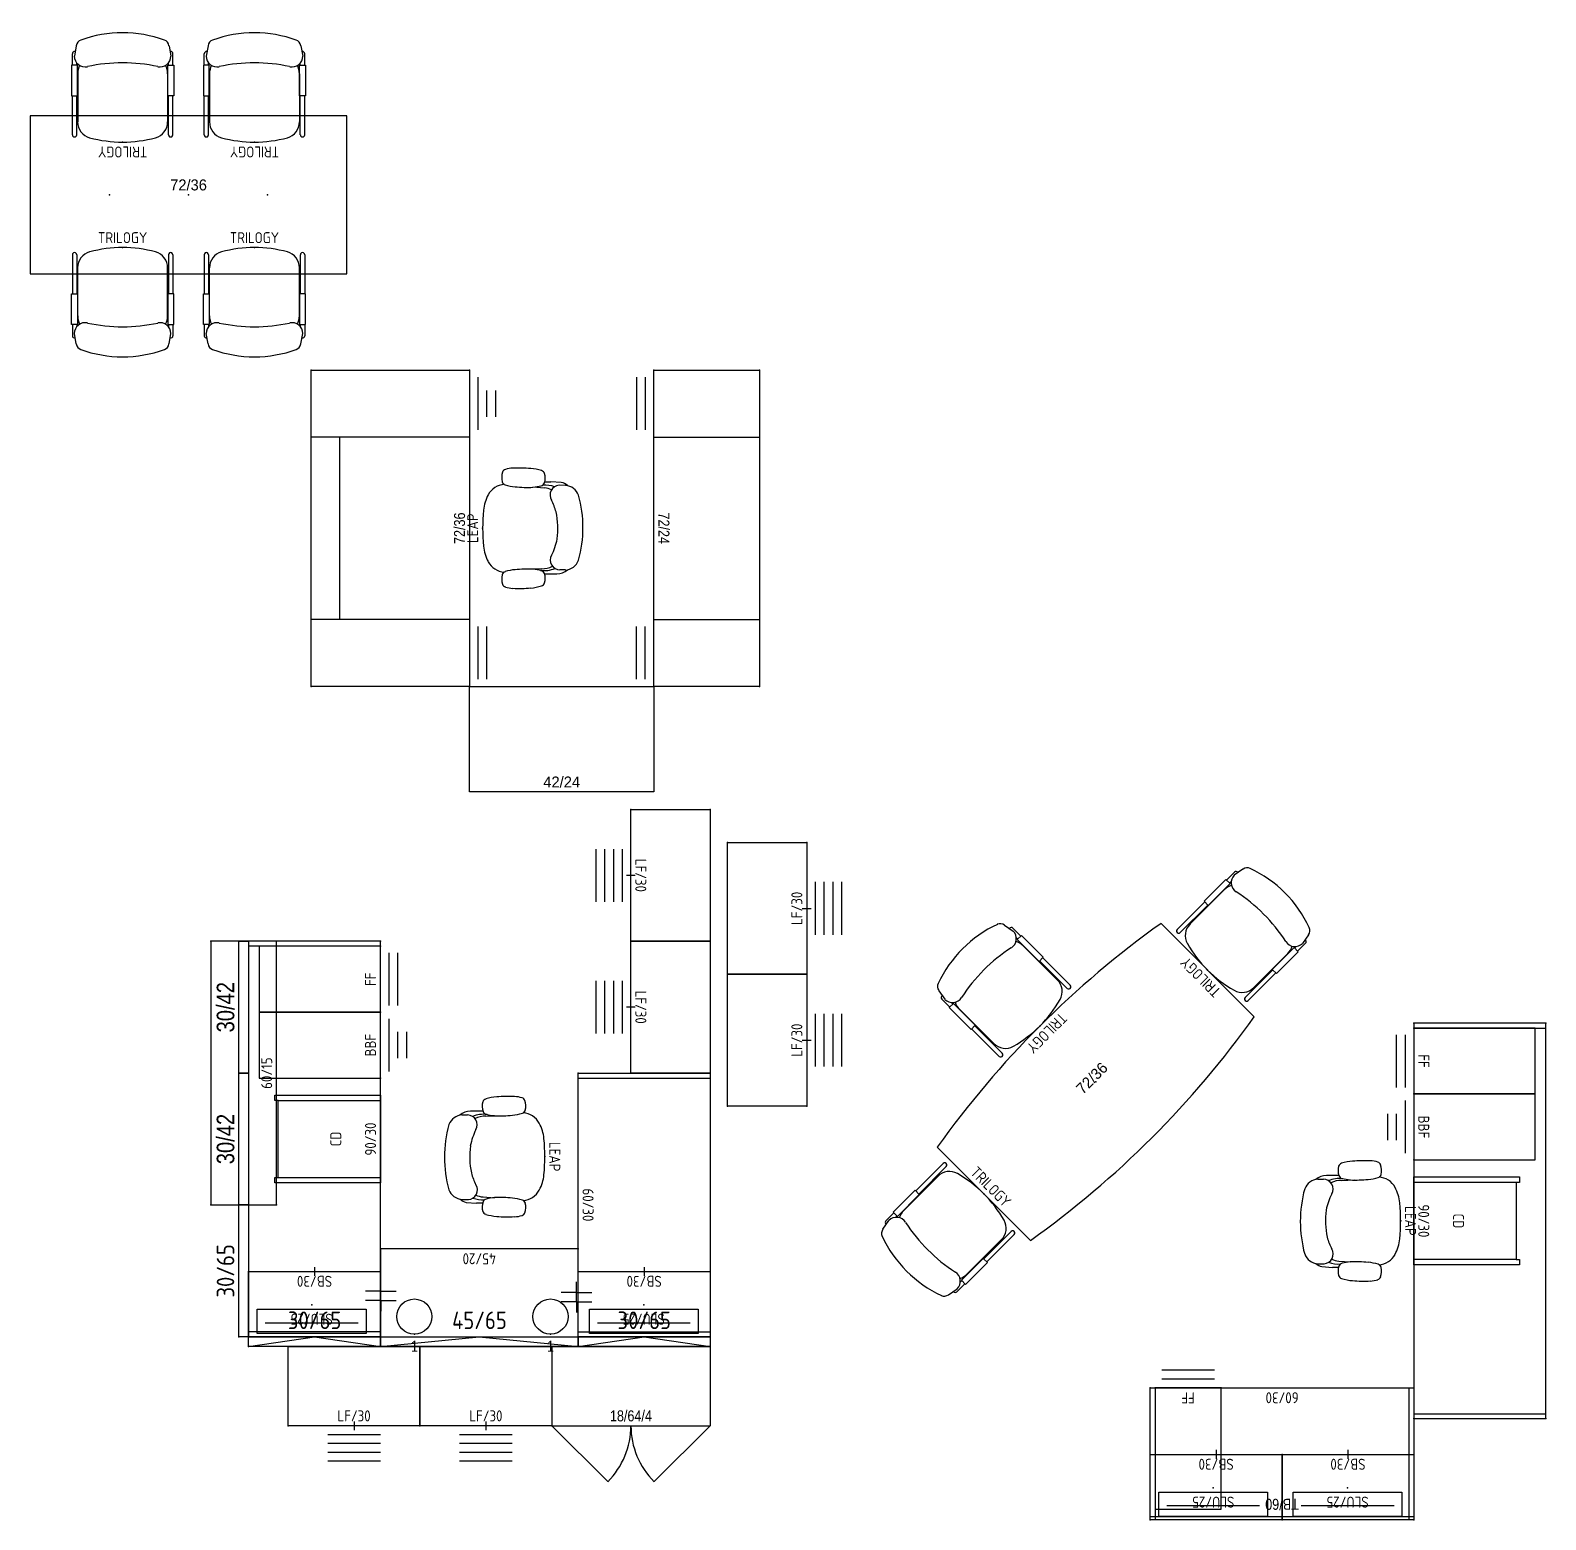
# Model space of a CAD drawing. Extents: x 13 to 2552, y -79 to 935.
# Drawn here: x 2207.3 to 2552.1, y 412.8 to 751.7 of the extents above; entities that cross this region are included whole.
import ezdxf
from ezdxf.enums import TextEntityAlignment as Align

# ---------------------------------------------------------------- set-up
doc = ezdxf.new("R2010")
doc.units = 0
doc.header["$LTSCALE"] = 0.375
doc.header["$MEASUREMENT"] = 0
doc.layers.get('0').update_dxf_attribs({"lineweight": 0})
for name, color, linetype in [('A-FURN', 1, 'Continuous'), ('A-FURN-P-COMP', 1, 'Continuous'), ('A-FURN-P-COMP-T', 7, 'Continuous'), ('A-FURN-P-ELEC', 5, 'Continuous'), ('A-FURN-P-FILE', 1, 'Continuous'), ('A-FURN-P-FILE-T', 7, 'Continuous'), ('A-FURN-P-FREE', 1, 'Continuous'), ('A-FURN-P-FREE-T', 7, 'Continuous'), ('A-FURN-P-LGHT', 1, 'Continuous'), ('A-FURN-P-LGHT-T', 7, 'Continuous'), ('A-FURN-P-PEDS', 1, 'Continuous'), ('A-FURN-P-PEDS-T', 7, 'Continuous'), ('A-FURN-P-PNLS-42', 3, 'Continuous'), ('A-FURN-P-PNLS-42-T', 3, 'Continuous'), ('A-FURN-P-PNLS-65', 3, 'Continuous'), ('A-FURN-P-PNLS-65-T', 3, 'Continuous'), ('A-FURN-P-POWR', 5, 'Continuous'), ('A-FURN-P-POWR-T', 7, 'Continuous'), ('A-FURN-P-SEAT', 1, 'Continuous'), ('A-FURN-P-SEAT-T', 7, 'Continuous'), ('A-FURN-P-STOR', 1, 'Continuous'), ('A-FURN-P-STOR-T', 7, 'Continuous'), ('A-FURN-P-WKSF', 1, 'Continuous'), ('A-FURN-P-WKSF-BRK', 1, 'Continuous'), ('A-FURN-P-WKSF-BRK-T', 7, 'Continuous'), ('A-FURN-P-WKSF-T', 7, 'Continuous')]:
    doc.layers.add(name, color=color, linetype=linetype)
doc.styles.add('HAND1', font='x-hand1f.shx', dxfattribs={"height": 4})
doc.styles.add('Notes', font='architxt.shx')
doc.styles.get("Standard").update_dxf_attribs({"font": 'ARIALN.TTF'})

# ---------------------------------------------------------------- blocks, each defined once
blk = doc.blocks.new('P_9259A')
at = {"layer": 'A-FURN-P-FREE'}
for p, q in [((0, 0), (60, 0)), ((0, -30), (0, 0)), ((1.125, -30), (1.125, 0)), ((58.875, -30), (58.875, 0)), ((60, 0), (60, -30)), ((60, -30), (0, -30))]:
    blk.add_line(p, q, dxfattribs=at)
for p in [(0, 0), (60, 0), (0, -30), (60, -30)]:
    blk.add_point(p, dxfattribs=at)
at = {"layer": 'A-FURN-P-FREE-T', "style": 'Notes', "flags": 1}
for tag in ['CAPPN', 'CAPMG', 'CAPMC', 'CAPQT', 'CAPDH', 'CAPGC']:
    blk.add_attdef(tag, (0, 0), '', height=0.001, dxfattribs=at)
at = {"layer": 'A-FURN-P-FREE-T', "style": 'Notes'}
blk.add_attdef('CAPTG', text='', height=2.5, dxfattribs=at).set_placement((30, -29), align=Align.CENTER)
blk = doc.blocks.new('P_9U948')
at = {"layer": 'A-FURN-P-PEDS'}
for p, q in [((0, 27.625), (0, 0)), ((15, 27.625), (0, 27.625)), ((15, 0), (15, 27.625)), ((0, 0), (15, 0)), ((1.5, -2), (13.5, -2)), ((4.5, -4), (10.5, -4)), ((4.5, -6), (10.5, -6))]:
    blk.add_line(p, q, dxfattribs=at)
for p in [(0, 0), (15, 0)]:
    blk.add_point(p, dxfattribs=at)
at = {"layer": 'A-FURN-P-PEDS-T', "style": 'Notes'}
blk.add_attdef('CAPTG', text='', height=2.5, dxfattribs=at).set_placement((7.5, 1), align=Align.CENTER)
at = {"layer": 'A-FURN-P-PEDS-T', "style": 'Notes', "flags": 1}
for tag in ['CAPPN', 'CAPMG', 'CAPMC', 'CAPQT', 'CAPDH', 'CAPGC']:
    blk.add_attdef(tag, (0, 0), '', height=0.001, dxfattribs=at)
blk = doc.blocks.new('P_9U947')
at = {"layer": 'A-FURN-P-PEDS'}
for p, q in [((0, 27.625), (0, 0)), ((15, 27.625), (0, 27.625)), ((15, 0), (15, 27.625)), ((0, 0), (15, 0)), ((1.5, -2), (13.5, -2)), ((1.5, -4), (13.5, -4))]:
    blk.add_line(p, q, dxfattribs=at)
for p in [(0, 0), (15, 0)]:
    blk.add_point(p, dxfattribs=at)
at = {"layer": 'A-FURN-P-PEDS-T', "style": 'Notes'}
blk.add_attdef('CAPTG', text='', height=2.5, dxfattribs=at).set_placement((7.5, 1), align=Align.CENTER)
at = {"layer": 'A-FURN-P-PEDS-T', "style": 'Notes', "flags": 1}
for tag in ['CAPPN', 'CAPMG', 'CAPMC', 'CAPQT', 'CAPDH', 'CAPGC']:
    blk.add_attdef(tag, (0, 0), '', height=0.001, dxfattribs=at)
blk = doc.blocks.new('P_99409')
at = {"layer": 'A-FURN-P-PEDS'}
for p, q in [((-10, 24), (-8.75, 24)), ((-10, 0), (-10, 24)), ((-8.75, 24), (-8.75, 23.25)), ((-8.75, 23.25), (8.75, 23.25)), ((-8.75, 23.25), (-8.75, 0)), ((8.75, 24), (10, 24)), ((8.75, 23.25), (8.75, 24)), ((8.75, 23.25), (8.75, 0)), ((10, 24), (10, 0)), ((10, 0), (-10, 0))]:
    blk.add_line(p, q, dxfattribs=at)
blk.add_point((0, 0), dxfattribs=at)
at = {"layer": 'A-FURN-P-PEDS-T', "style": 'Notes'}
blk.add_attdef('CAPTG', text='', height=2.5, dxfattribs=at).set_placement((0, 1), align=Align.CENTER)
at = {"layer": 'A-FURN-P-PEDS-T', "style": 'Notes', "flags": 1}
for tag in ['CAPPN', 'CAPMG', 'CAPMC', 'CAPQT', 'CAPDH', 'CAPGC']:
    blk.add_attdef(tag, (0, 0), '', height=0.001, dxfattribs=at)
blk = doc.blocks.new('P_9LF18305F')
at = {"layer": 'A-FURN-P-FILE'}
for p, q in [((0, -18), (0, 0)), ((0, 0), (30, 0)), ((30, 0), (30, -18)), ((15, -17), (15, -19)), ((30, -18), (0, -18)), ((9, -20), (21, -20)), ((9, -22), (21, -22)), ((9, -24), (21, -24)), ((9, -26), (21, -26))]:
    blk.add_line(p, q, dxfattribs=at)
for p in [(0, 0), (30, 0), (0, -18), (30, -18)]:
    blk.add_point(p, dxfattribs=at)
at = {"layer": 'A-FURN-P-FILE-T', "style": 'Notes', "flags": 1}
for tag in ['CAPPN', 'CAPMG', 'CAPMC', 'CAPQT', 'CAPDH', 'CAPGC']:
    blk.add_attdef(tag, (0, 0), '', height=0.001, dxfattribs=at)
at = {"layer": 'A-FURN-P-FILE-T', "style": 'Notes'}
blk.add_attdef('CAPTG', text='', height=2.5, dxfattribs=at).set_placement((15, -17), align=Align.CENTER)
blk = doc.blocks.new('P_9283A')
at = {"layer": 'A-FURN-P-FREE'}
for p, q in [((0, 0), (0, -30)), ((90, 0), (0, 0)), ((1.125, -30), (1.125, 0)), ((88.875, -30), (88.875, 0)), ((90, -30), (90, 0)), ((0, -30), (90, -30))]:
    blk.add_line(p, q, dxfattribs=at)
for p in [(0, 0), (90, 0), (0, -30), (90, -30)]:
    blk.add_point(p, dxfattribs=at)
at = {"layer": 'A-FURN-P-FREE-T', "style": 'Notes', "flags": 1}
for tag in ['CAPPN', 'CAPMG', 'CAPMC', 'CAPQT', 'CAPDH', 'CAPGC']:
    blk.add_attdef(tag, (0, 0), '', height=0.001, dxfattribs=at)
at = {"layer": 'A-FURN-P-FREE-T', "style": 'Notes'}
blk.add_attdef('CAPTG', text='', height=2.5, dxfattribs=at).set_placement((45, -29), align=Align.CENTER)
blk = doc.blocks.new('P_99004BEWP')
at = {"layer": 'A-FURN-P-WKSF'}
for p, q in [((45, 0), (0, 0)), ((0, 0), (0, -20)), ((45, -20), (45, 0)), ((0, -20), (45, -20))]:
    blk.add_line(p, q, dxfattribs=at)
for p in [(0, 0), (45, 0), (0, -20), (45, -20)]:
    blk.add_point(p, dxfattribs=at)
at = {"layer": 'A-FURN-P-WKSF-T', "style": 'Notes', "flags": 1}
for tag in ['CAPPN', 'CAPMG', 'CAPMC', 'CAPQT', 'CAPDH', 'CAPGC']:
    blk.add_attdef(tag, (0, 0), '', height=0.001, dxfattribs=at)
at = {"layer": 'A-FURN-P-WKSF-T', "style": 'Notes'}
blk.add_attdef('CAPTG', text='', height=2.5, dxfattribs=at).set_placement((22.5, -19), align=Align.CENTER)
blk = doc.blocks.new('P_99365')
at = {"layer": 'A-FURN-P-WKSF-BRK'}
for p, q in [((0, 0), (-3.5, 0)), ((0, 0), (0, 2.4375)), ((0, 0), (0, -4.5625)), ((0, 0), (3.5, 0)), ((0, -2.125), (-3.5, -2.125)), ((0, -2.125), (3.5, -2.125))]:
    blk.add_line(p, q, dxfattribs=at)
blk.add_point((0, 0), dxfattribs=at)
at = {"layer": 'A-FURN-P-WKSF-BRK-T', "style": 'Notes', "flags": 1}
for tag, p in [('CAPPN', (0, 0)), ('CAPMG', (0, 0)), ('CAPMC', (0, 0)), ('CAPQT', (0, 0)), ('CAPDH', (0, 0)), ('CAPGC', (0, 0)), ('CAPTG', (8, -1.25))]:
    blk.add_attdef(tag, p, '', height=0.001, dxfattribs=at)
blk = doc.blocks.new('P_9BBL3015')
at = {"layer": 'A-FURN-P-STOR'}
for p, q in [((0, 0), (30, 0)), ((0, -14.875), (0, 0)), ((30, 0), (30, -14.875)), ((30, -14.875), (0, -14.875)), ((15, -15.875), (15, -13.875))]:
    blk.add_line(p, q, dxfattribs=at)
for p in [(0, 0), (30, 0), (0, -14.875), (30, -14.875)]:
    blk.add_point(p, dxfattribs=at)
at = {"layer": 'A-FURN-P-STOR-T', "style": 'Notes', "flags": 1}
for tag in ['CAPPN', 'CAPMG', 'CAPMC', 'CAPQT', 'CAPDH', 'CAPGC']:
    blk.add_attdef(tag, (0, 0), '', height=0.001, dxfattribs=at)
at = {"layer": 'A-FURN-P-STOR-T', "style": 'Notes'}
blk.add_attdef('CAPTG', text='', height=2.5, dxfattribs=at).set_placement((15, -13.875), align=Align.CENTER)
blk = doc.blocks.new('P_LSB24KD')
at = {"layer": 'A-FURN-P-LGHT'}
for p, q in [((-12.375, 6.5), (12.375, 6.5)), ((-12.375, 1), (-12.375, 6.5)), ((-10.5625, 4.125), (10.5625, 4.125)), ((12.375, 6.5), (12.375, 1)), ((12.375, 1), (-12.375, 1))]:
    blk.add_line(p, q, dxfattribs=at)
blk.add_point((0, 0), dxfattribs=at)
at = {"layer": 'A-FURN-P-LGHT-T', "style": 'Notes'}
blk.add_attdef('CAPTG', text='', height=2.5, dxfattribs=at).set_placement((0, 2), align=Align.CENTER)
at = {"layer": 'A-FURN-P-LGHT-T', "style": 'Notes', "flags": 1}
for tag in ['CAPPN', 'CAPMG', 'CAPMC', 'CAPQT', 'CAPDH', 'CAPGC']:
    blk.add_attdef(tag, (0, 0), '', height=0.001, dxfattribs=at)
blk = doc.blocks.new('P_462LEAP9L')
at = {"layer": 'A-FURN-P-SEAT'}
for p, q in [((-9.21875, -13.4375), (-9.3125, -10.46875)), ((9.15625, -14.0625), (9.34375, -11.46875)), ((-10.34375, -14.09375), (-10.34375, -16.90625)), ((10.40625, -17.90625), (10.59375, -15.53125)), ((10.59375, -14.15625), (10.59375, -15.53125)), ((-9.5, -18.875), (-9.5, -17.59375)), ((9.75, -18.875), (9.78125, -17.40625))]:
    blk.add_line(p, q, dxfattribs=at)
for centre, radius, start, end in [((-5.40625, -5.3125), 4.60309, 118.7516633, 175.0895908), ((-3.25, -9.21875), 9.05777, 95.4173329, 118.7517589), ((0, -43.46875), 43.46307, 84.5825082, 95.4175583), ((3.25, -9.21875), 9.05777, 61.2482392, 84.5826721), ((5.40625, -5.3125), 4.60309, 4.9104113, 61.2483349), ((-6.15625, -7.34375), 7.54303, 163.3426763, 176.5713183), ((-12.40625, -5.46875), 1, 110.3692454, 163.3426763), ((-11.5, -7.9375), 3.60212, 75.3858087, 110.3701811), ((-10.84375, -5.40625), 1, 16.2003396, 75.3858087), ((-22.1875, -8.6875), 12.82375, 5.8346362, 16.2003396), ((22.1875, -8.6875), 12.82375, 163.7996569, 174.1653706), ((10.84375, -5.40625), 1, 104.6141963, 163.7996569), ((11.5, -7.9375), 3.60212, 69.6298239, 104.6141963), ((12.40625, -5.46875), 1, 16.657327, 69.6307528), ((6.15625, -7.34375), 7.54303, 3.428686, 16.657327), ((12.28125, -8.46875), 25.98489, 176.5712091, 185.4703308), ((-37.0625, -10.21875), 27.76665, 357.4560651, 5.8346084), ((37.0625, -10.21875), 27.76665, 174.1653979, 182.5439499), ((-12.28125, -8.46875), 25.98489, 354.5296569, 3.4287917), ((0.21875, -9.625), 13.88466, 185.4703582, 195.9393033), ((-12.15625, -13.15625), 1, 195.9393033, 254.01744), ((-10.625, -13.125), 1, 289.1721504, 347.0184978), ((-24.4375, -9.9375), 15.1794, 347.0184705, 354.2156321), ((-3.03125, -14), 6.60861, 172.5780073, 202.0103716), ((-4.40625, -13.59375), 4.81682, 178.0385113, 208.2729037), ((24.4375, -9.9375), 15.1794, 185.7843693, 192.9815172), ((2.96875, -14.09375), 6.84958, 340.4181036, 3.2144834), ((10.625, -13.125), 1, 192.9815172, 250.8278509), ((12.15625, -13.15625), 1, 285.9825341, 344.0606981), ((-0.21875, -9.625), 13.88466, 344.0606981, 354.5296569), ((-11.46875, -10.6875), 3.57363, 254.017358, 289.1726422), ((-6.71875, -16.9375), 3.62425, 179.6151648, 221.2134348), ((-7.25, -17.625), 2.22994, 60.3226871, 179.2373461), ((1.03125, -0.625), 16.70801, 244.4709665, 257.9539785), ((0, 1.0625), 18.17117, 262.2666146, 281.8116927), ((-1.65625, 1.15625), 18.68013, 286.7419965, 295.6038117), ((7.5625, -17.5625), 2.21245, 4.2927833, 121.4660078), ((3.84375, -13.5625), 5.35026, 336.3257547, 354.3563886), ((11.46875, -10.6875), 3.57363, 250.8273592, 285.9826433), ((-6, -18.53125), 3.53954, 185.252038, 248.419936), ((6.28125, -18.59375), 3.47662, 290.9403225, 355.3876652), ((7.84375, -17.46875), 2.60135, 315.2492116, 350.2383037), ((0.125, 5.125), 27.96808, 254.6320751, 285.3679263)]:
    blk.add_arc(centre, radius, start, end, dxfattribs=at)
blk.add_point((0, 0), dxfattribs=at)
at = {"layer": 'A-FURN-P-SEAT-T', "style": 'Notes'}
blk.add_attdef('CAPTG', text='', height=2.5, dxfattribs=at).set_placement((0, 1), align=Align.CENTER)
at = {"layer": 'A-FURN-P-SEAT-T', "style": 'Notes', "flags": 1}
for tag in ['CAPPN', 'CAPMG', 'CAPMC', 'CAPQT', 'CAPDH', 'CAPGC']:
    blk.add_attdef(tag, (0, 0), '', height=0.001, dxfattribs=at)
blk = doc.blocks.new('P_98213P3')
at = {"layer": 'A-FURN-P-PNLS-65'}
for p, q in [((0, 0), (0, 2.25)), ((0, 2.25), (30, 2.25)), ((30, 0), (0, 0)), ((30, 2.25), (30, 0))]:
    blk.add_line(p, q, dxfattribs=at)
for p in [(0, 2.25), (0, 0), (30, 2.25), (30, 0)]:
    blk.add_point(p, dxfattribs=at)
at = {"layer": 'A-FURN-P-POWR'}
for p, q in [((0, 0), (15, 2.25)), ((15, 2.25), (30, 0))]:
    blk.add_line(p, q, dxfattribs=at)
at = {"layer": 'A-FURN-P-PNLS-65-T', "style": 'Notes'}
blk.add_attdef('CAPTG', text='', height=4, dxfattribs=at).set_placement((15.03125, 4), align=Align.CENTER)
at = {"layer": 'A-FURN-P-PNLS-65-T', "style": 'Notes', "flags": 1}
for tag in ['CAPPN', 'CAPMG', 'CAPMC', 'CAPQT', 'CAPDH', 'CAPGC']:
    blk.add_attdef(tag, (0, 0), '', height=0.001, dxfattribs=at)
blk = doc.blocks.new('P_98215P3')
at = {"layer": 'A-FURN-P-PNLS-65'}
for p, q in [((0, 0), (0, 2.25)), ((0, 2.25), (45, 2.25)), ((45, 0), (0, 0)), ((45, 2.25), (45, 0))]:
    blk.add_line(p, q, dxfattribs=at)
for p in [(0, 2.25), (0, 0), (45, 2.25), (45, 0)]:
    blk.add_point(p, dxfattribs=at)
at = {"layer": 'A-FURN-P-POWR'}
for p, q in [((0, 0), (22.5, 2.25)), ((22.5, 2.25), (45, 0))]:
    blk.add_line(p, q, dxfattribs=at)
at = {"layer": 'A-FURN-P-PNLS-65-T', "style": 'Notes'}
blk.add_attdef('CAPTG', text='', height=4, dxfattribs=at).set_placement((22.53125, 4), align=Align.CENTER)
at = {"layer": 'A-FURN-P-PNLS-65-T', "style": 'Notes', "flags": 1}
for tag in ['CAPPN', 'CAPMG', 'CAPMC', 'CAPQT', 'CAPDH', 'CAPGC']:
    blk.add_attdef(tag, (0, 0), '', height=0.001, dxfattribs=at)
blk = doc.blocks.new('P_9TT6015')
at = {"layer": 'A-FURN-P-WKSF'}
for p, q in [((60, 6.375), (0, 6.375)), ((0, 6.375), (0, -8.625)), ((60, -8.625), (60, 6.375)), ((0, -8.625), (60, -8.625))]:
    blk.add_line(p, q, dxfattribs=at)
for p in [(0, 6.375), (60, 6.375), (0, 0), (0, -8.625), (60, -8.625)]:
    blk.add_point(p, dxfattribs=at)
at = {"layer": 'A-FURN-P-WKSF-T', "style": 'Notes', "flags": 1}
for tag in ['CAPPN', 'CAPMG', 'CAPMC', 'CAPQT', 'CAPDH', 'CAPGC']:
    blk.add_attdef(tag, (0, 0), '', height=0.001, dxfattribs=at)
at = {"layer": 'A-FURN-P-WKSF-T', "style": 'Notes'}
blk.add_attdef('CAPTG', text='', height=2.5, dxfattribs=at).set_placement((30, -7.625), align=Align.CENTER)
blk = doc.blocks.new('P_730581')
at = {"layer": 'A-FURN-P-FILE'}
for p, q in [((0, 0), (0, -18)), ((0, 0), (36, 0)), ((36, 0), (36, -18)), ((0, -18), (12.71875, -30.71875)), ((0, -18), (36, -18)), ((36, -18), (23.28125, -30.71875))]:
    blk.add_line(p, q, dxfattribs=at)
for centre, start, end in [((0, -18), 314.9999917, 0), ((36, -18), 180.000005, 224.999996)]:
    blk.add_arc(centre, 18, start, end, dxfattribs=at)
for p in [(0, 0), (36, 0)]:
    blk.add_point(p, dxfattribs=at)
at = {"layer": 'A-FURN-P-FILE-T', "flags": 1}
for tag in ['CAPPN', 'CAPMG', 'CAPMC', 'CAPQT', 'CAPDH', 'CAPGC']:
    blk.add_attdef(tag, (0, 0), '', height=0.001, dxfattribs=at)
at = {"layer": 'A-FURN-P-FILE-T'}
blk.add_attdef('CAPTG', text='', height=2.5, dxfattribs=at).set_placement((18, -17), align=Align.CENTER)
blk = doc.blocks.new('P_98213')
at = {"layer": 'A-FURN-P-PNLS-65'}
for p, q in [((0, 0), (0, 2.25)), ((0, 2.25), (30, 2.25)), ((30, 0), (0, 0)), ((30, 2.25), (30, 0))]:
    blk.add_line(p, q, dxfattribs=at)
for p in [(0, 2.25), (0, 0), (30, 2.25), (30, 0)]:
    blk.add_point(p, dxfattribs=at)
at = {"layer": 'A-FURN-P-PNLS-65-T', "style": 'Notes'}
blk.add_attdef('CAPTG', text='', height=4, dxfattribs=at).set_placement((15, 3.25), align=Align.CENTER)
at = {"layer": 'A-FURN-P-PNLS-65-T', "style": 'Notes', "flags": 1}
for tag in ['CAPPN', 'CAPMG', 'CAPMC', 'CAPQT', 'CAPDH', 'CAPGC']:
    blk.add_attdef(tag, (0, 0), '', height=0.001, dxfattribs=at)
blk = doc.blocks.new('P_986831DA15S')
at = {"layer": 'A-FURN-P-ELEC'}
blk.add_circle((0, 4), 4, dxfattribs=at)
blk.add_point((0, 0), dxfattribs=at)
at = {"layer": 'A-FURN-P-POWR-T', "flags": 1}
for tag in ['CAPPN', 'CAPMG', 'CAPMC', 'CAPQT', 'CAPDH', 'CAPGC']:
    blk.add_attdef(tag, (0, 0), '', height=0.001, dxfattribs=at)
at = {"layer": 'A-FURN-P-POWR-T'}
blk.add_attdef('CAPTG', text='', height=2.5, dxfattribs=at).set_placement((0, -4), align=Align.CENTER)
blk = doc.blocks.new('P_GCD7236')
at = {"layer": 'A-FURN-P-FREE'}
for p, q in [((0, -36), (0, 0)), ((0, 0), (72, 0)), ((15.25, -36), (15.25, 0)), ((56.75, -36), (56.75, 0)), ((72, 0), (72, -36)), ((15.25, -6.5), (56.75, -6.5)), ((72, -36), (0, -36)), ((1.625, -38), (13.625, -38)), ((1.625, -40), (13.625, -40)), ((58.375, -38), (70.375, -38)), ((61.375, -40), (67.375, -40)), ((61.375, -42), (67.375, -42))]:
    blk.add_line(p, q, dxfattribs=at)
for p in [(0, 0), (72, 0), (0, -36), (72, -36)]:
    blk.add_point(p, dxfattribs=at)
at = {"layer": 'A-FURN-P-FREE-T', "flags": 1}
for tag in ['CAPPN', 'CAPMG', 'CAPMC', 'CAPQT', 'CAPDH', 'CAPGC']:
    blk.add_attdef(tag, (0, 0), '', height=0.001, dxfattribs=at)
at = {"layer": 'A-FURN-P-FREE-T'}
blk.add_attdef('CAPTG', text='', height=2.5, dxfattribs=at).set_placement((36, -35), align=Align.CENTER)
blk = doc.blocks.new('P_GCN7224PKP')
at = {"layer": 'A-FURN-P-FILE'}
for p, q in [((0, -24), (0, 0)), ((0, 0), (72, 0)), ((15.25, -24), (15.25, 0)), ((56.75, -24), (56.75, 0)), ((72, 0), (72, -24)), ((72, -24), (0, -24)), ((1.625, -26), (13.625, -26)), ((70.375, -26), (58.375, -26)), ((1.625, -28), (13.625, -28)), ((70.375, -28), (58.375, -28))]:
    blk.add_line(p, q, dxfattribs=at)
for p in [(0, 0), (72, 0), (0, -24), (72, -24)]:
    blk.add_point(p, dxfattribs=at)
at = {"layer": 'A-FURN-P-FILE-T', "flags": 1}
for tag in ['CAPPN', 'CAPMG', 'CAPMC', 'CAPQT', 'CAPDH', 'CAPGC']:
    blk.add_attdef(tag, (0, 0), '', height=0.001, dxfattribs=at)
at = {"layer": 'A-FURN-P-FILE-T'}
blk.add_attdef('CAPTG', text='', height=2.5, dxfattribs=at).set_placement((36, -23), align=Align.CENTER)
blk = doc.blocks.new('P_GCB4224')
at = {"layer": 'A-FURN-P-WKSF'}
for p, q in [((0, -42), (0, 0)), ((0, 0), (24, 0)), ((24, 0), (24, -42)), ((24, -42), (0, -42))]:
    blk.add_line(p, q, dxfattribs=at)
for p in [(0, 0), (0, -42)]:
    blk.add_point(p, dxfattribs=at)
at = {"layer": 'A-FURN-P-WKSF-T', "style": 'HAND1', "flags": 1}
for tag, p in [('CAPPN', (0, 0)), ('CAPMG', (0, 0)), ('CAPMC', (0, 0, -619.74)), ('CAPQT', (0, 0)), ('CAPDH', (0, 0)), ('CAPGC', (0, 0))]:
    blk.add_attdef(tag, p, '', height=0.001, dxfattribs=at)
at = {"layer": 'A-FURN-P-WKSF-T', "style": 'HAND1'}
blk.add_attdef('CAPTG', text='', height=2.5, rotation=90, dxfattribs=at).set_placement((23, -21), align=Align.CENTER)
blk = doc.blocks.new('P_GCTN7236')
at = {"layer": 'A-FURN-P-FREE'}
for p, q in [((-36, 18), (-36, -18)), ((36, 18), (-36, 18)), ((36, -18), (36, 18)), ((-36, -18), (36, -18))]:
    blk.add_line(p, q, dxfattribs=at)
for p in [(-18, 0), (0, 0), (18, 0)]:
    blk.add_point(p, dxfattribs=at)
at = {"layer": 'A-FURN-P-FREE-T', "style": 'HAND1'}
blk.add_attdef('CAPTG', text='', height=2.5, dxfattribs=at).set_placement((0, 1), align=Align.CENTER)
at = {"layer": 'A-FURN-P-FREE-T', "style": 'HAND1', "flags": 1}
for tag, p in [('CAPPN', (0, 0)), ('CAPMG', (0, 0, 3.14)), ('CAPMC', (0, 0)), ('CAPQT', (0, 0)), ('CAPDH', (0, 0)), ('CAPGC', (0, 0))]:
    blk.add_attdef(tag, p, '', height=0.001, dxfattribs=at)
blk = doc.blocks.new('P_421482N')
at = {"layer": 'A-FURN-P-SEAT'}
for p, q in [((-11.4375, -1.65625), (-11.4375, -10.5)), ((-10.4375, -1.65625), (-10.4375, -10.5)), ((10.4375, -1.65625), (10.4375, -10.5)), ((11.4375, -1.65625), (11.4375, -10.5)), ((-10.21875, -15.5625), (-10.21875, -4.625)), ((10.21875, -15.5625), (10.21875, -4.625)), ((-11.625, -17.53125), (-11.625, -10.5)), ((-11.625, -10.5), (-10.28125, -10.5)), ((-10.28125, -10.5), (-10.28125, -17.53125)), ((10.28125, -10.5), (10.28125, -17.53125)), ((11.625, -10.5), (10.28125, -10.5)), ((11.625, -17.53125), (11.625, -10.5)), ((-10.28125, -16.5625), (-10.125, -16.53125)), ((10.28125, -16.5625), (10.125, -16.53125)), ((-10.28125, -17.53125), (-11.625, -17.53125)), ((-11.4375, -17.53125), (-11.4375, -20.09375)), ((-10.5625, -21.90625), (-10.96875, -19.5625)), ((-10.4375, -17.53125), (-10.4375, -17.9375)), ((10.28125, -17.53125), (11.625, -17.53125)), ((10.4375, -17.53125), (10.4375, -17.9375)), ((10.5625, -21.90625), (10.96875, -19.5625)), ((11.4375, -17.53125), (11.4375, -20.09375))]:
    blk.add_line(p, q, dxfattribs=at)
for centre, radius, start, end in [((0, -28.625), 28.625, 74.8107136, 105.1841277), ((-10.9375, -1.65625), 0.49829, 359.9927973, 180.0071904), ((-6.53125, -4.5625), 3.69809, 105.184319, 180.7989049), ((6.53125, -4.5625), 3.69809, 359.2010965, 74.8156792), ((10.9375, -1.65625), 0.49829, 359.9927973, 180.0071904), ((-8.53125, -19.5625), 2.45623, 77.8075821, 179.932673), ((-5.875, -15.5625), 4.34913, 179.9996225, 206.0027811), ((0, 19.84375), 37.875, 257.8075939, 282.1924074), ((8.53125, -19.5625), 2.45623, 0.0673306, 102.1924161), ((5.875, -15.5625), 4.34913, 333.9972066, 0.0003806), ((-10.9375, -20.09375), 0.5, 180.000005, 282.3639818), ((10.9375, -20.09375), 0.5, 257.6360196, 0), ((-8.96875, -21.71875), 1.58783, 187.7462728, 249.9294352), ((0, 2.875), 27.75, 249.9202007, 290.0704842), ((8.96875, -21.71875), 1.58783, 290.0705662, 352.2537286)]:
    blk.add_arc(centre, radius, start, end, dxfattribs=at)
blk.add_point((0, 0), dxfattribs=at)
at = {"layer": 'A-FURN-P-SEAT-T', "style": 'Notes'}
blk.add_attdef('CAPTG', text='', height=2.5, dxfattribs=at).set_placement((0, 1), align=Align.CENTER)
at = {"layer": 'A-FURN-P-SEAT-T', "style": 'Notes', "flags": 1}
for tag in ['CAPPN', 'CAPMG', 'CAPMC', 'CAPQT', 'CAPDH', 'CAPGC']:
    blk.add_attdef(tag, (0, 0), '', height=0.001, dxfattribs=at)
blk = doc.blocks.new('P_981860T')
at = {"layer": 'A-FURN-P-COMP'}
for p, q in [((0, -0.75), (0, 0)), ((0, 0), (60, 0)), ((60, 0), (60, -0.75)), ((60, -0.75), (0, -0.75))]:
    blk.add_line(p, q, dxfattribs=at)
for p in [(0, 0), (60, 0)]:
    blk.add_point(p, dxfattribs=at)
at = {"layer": 'A-FURN-P-COMP-T', "flags": 1}
for tag in ['CAPPN', 'CAPMG', 'CAPMC', 'CAPQT', 'CAPDH', 'CAPGC']:
    blk.add_attdef(tag, (0, 0), '', height=0.001, dxfattribs=at)
at = {"layer": 'A-FURN-P-COMP-T'}
blk.add_attdef('CAPTG', text='', height=2.5, dxfattribs=at).set_placement((30, -4.75), align=Align.CENTER)
blk = doc.blocks.new('P_98013')
at = {"layer": 'A-FURN-P-PNLS-42'}
for p, q in [((0, 0), (0, 2.25)), ((0, 2.25), (30, 2.25)), ((30, 0), (0, 0)), ((30, 2.25), (30, 0))]:
    blk.add_line(p, q, dxfattribs=at)
for p in [(0, 2.25), (0, 0), (30, 2.25), (30, 0)]:
    blk.add_point(p, dxfattribs=at)
at = {"layer": 'A-FURN-P-PNLS-42-T'}
blk.add_attdef('CAPTG', text='', height=4, dxfattribs=at).set_placement((15, 3.25), align=Align.CENTER)
at = {"layer": 'A-FURN-P-PNLS-42-T', "flags": 1}
for tag in ['CAPPN', 'CAPMG', 'CAPMC', 'CAPQT', 'CAPDH', 'CAPGC']:
    blk.add_attdef(tag, (0, 0), '', height=0.001, dxfattribs=at)
blk = doc.blocks.new('P_85723630')
at = {"layer": 'A-FURN-P-FREE'}
for p, q in [((-36, -15), (-36, 15)), ((36, -15), (36, 15))]:
    blk.add_line(p, q, dxfattribs=at)
for centre, start, end in [((0, -199.5), 80.4727, 99.5273), ((0, 199.5), 260.4727, 279.5273)]:
    blk.add_arc(centre, 217.5, start, end, dxfattribs=at)
blk.add_point((0, 0), dxfattribs=at)
at = {"layer": 'A-FURN-P-FREE-T', "style": 'HAND1'}
blk.add_attdef('CAPTG', text='', height=2.5, dxfattribs=at).set_placement((0, 0), align=Align.CENTER)
at = {"layer": 'A-FURN-P-FREE-T', "style": 'HAND1', "flags": 1}
for tag, p in [('CAPPN', (0, 0)), ('CAPMG', (0, 0)), ('CAPMC', (0, 0)), ('CAPQT', (0, 0)), ('CAPDH', (0, 0, 1)), ('CAPGC', (0, 0))]:
    blk.add_attdef(tag, p, '', height=0.001, dxfattribs=at)

msp = doc.modelspace()

# ---------------------------------------------------------------- block references
for name, p, rotation, values in [('P_9LF18305F', (2362, 574.38), 270, {'CAPTG': 'LF/30'}), ('P_9LF18305F', (2366, 536.88), 90, {'CAPTG': 'LF/30'}), ('P_421482N', (2475.22, 537.83), 135, {'CAPTG': 'TRILOGY'}), ('P_421482N', (2437.04, 525.1), 225, {'CAPTG': 'TRILOGY'}), ('P_85723630', (2449.77, 512.37), 45, {'CAPTG': '72/36'}), ('P_98013', (2257, 514.38), 90, {'CAPTG': '30/42'}), ('P_9LF18305F', (2362, 544.38), 270, {'CAPTG': 'LF/30'}), ('P_9LF18305F', (2366, 506.88), 90, {'CAPTG': 'LF/30'}), ('P_98013', (2257, 484.38), 90, {'CAPTG': '30/42'}), ('P_421482N', (2424.31, 486.91), 315, {'CAPTG': 'TRILOGY'}), ('P_462LEAP9L', (2519.15, 480.75), 270, {'CAPTG': 'LEAP'}), ('P_981860T', (2522.15, 412.75), 180, {'CAPTG': 'TB/60'})]:
    msp.add_blockref(name, p, dxfattribs=dict(rotation=rotation)).add_auto_attribs(values)
for p in [(2266, 452.13), (2296, 452.13)]:
    msp.add_blockref('P_9LF18305F', p).add_auto_attribs({'CAPTG': 'LF/30'})
at = {"layer": 'A-FURN'}
for name, p, rotation, values in [('P_421482N', (2228.34, 726.26), 180, {'CAPTG': 'TRILOGY'}), ('P_421482N', (2258.34, 726.26), 180, {'CAPTG': 'TRILOGY'}), ('P_GCD7236', (2271.25, 602.38), 90, {'CAPTG': '72/36'}), ('P_GCN7224PKP', (2373.25, 674.38), 270, {'CAPTG': '72/24'}), ('P_462LEAP9L', (2310.25, 638.38), 90, {'CAPTG': 'LEAP'}), ('P_GCB4224', (2349.25, 602.38), 270, {'CAPTG': '42/24'}), ('P_9TT6015', (2254.75, 484.38), 90, {'CAPTG': '60/15'}), ('P_9283A', (2257, 454.38), 90, {'CAPTG': '90/30'}), ('P_9U947', (2287, 528.25), 90, {'CAPTG': 'FF'}), ('P_9U948', (2287, 513.25), 90, {'CAPTG': 'BBF'}), ('P_9U947', (2522.15, 524.63), 270, {'CAPTG': 'FF'}), ('P_9283A', (2552.15, 525.75), 270, {'CAPTG': '90/30'}), ('P_9259A', (2362, 514.38), 270, {'CAPTG': '60/30'}), ('P_462LEAP9L', (2324.42, 495.37), 270, {'CAPTG': 'LEAP'}), ('P_9U948', (2522.15, 509.63), 270, {'CAPTG': 'BBF'}), ('P_98213', (2257, 454.38), 90, {'CAPTG': '30/65'}), ('P_99004BEWP', (2332, 454.38), 180, {'CAPTG': '45/20'}), ('P_9BBL3015', (2287, 454.38), 180, {'CAPTG': 'SB/30'}), ('P_9BBL3015', (2362, 454.38), 180, {'CAPTG': 'SB/30'}), ('P_LSB24KD', (2271.36, 461.63), 180, {'CAPTG': 'SLU/25'}), ('P_LSB24KD', (2346.92, 461.63), 180, {'CAPTG': 'SLU/25'}), ('P_9U947', (2478.27, 442.75), 180, {'CAPTG': 'FF'}), ('P_9259A', (2522.15, 412.75), 180, {'CAPTG': '60/30'}), ('P_9BBL3015', (2492.15, 412.75), 180, {'CAPTG': 'SB/30'}), ('P_9BBL3015', (2522.15, 412.75), 180, {'CAPTG': 'SB/30'}), ('P_LSB24KD', (2476.5, 420), 180, {'CAPTG': 'SLU/25'}), ('P_LSB24KD', (2507.07, 420), 180, {'CAPTG': 'SLU/25'})]:
    msp.add_blockref(name, p, dxfattribs=dict(at, rotation=rotation)).add_auto_attribs(values)
for name, p, values in [('P_GCTN7236', (2243.34, 714.26), {'CAPTG': '72/36'}), ('P_421482N', (2228.34, 702.26), {'CAPTG': 'TRILOGY'}), ('P_421482N', (2258.34, 702.26), {'CAPTG': 'TRILOGY'}), ('P_986831DA15S', (2294.73, 454.98), {'CAPTG': '1'}), ('P_986831DA15S', (2325.7, 454.98), {'CAPTG': '1'}), ('P_98213P3', (2257, 452.13), {'CAPTG': '30/65'}), ('P_98215P3', (2287, 452.13), {'CAPTG': '45/65'}), ('P_98213P3', (2332, 452.13), {'CAPTG': '30/65'}), ('P_730581', (2326, 452.13), {'CAPTG': '18/64/4'})]:
    msp.add_blockref(name, p, dxfattribs=at).add_auto_attribs(values)
ref = msp.add_blockref('P_99409', (2287, 499.38), dxfattribs=dict(at, rotation=90))
ref.add_attrib('CAPTG', 'CD', dxfattribs={"layer": 'A-FURN-P-PEDS-T', "height": 2.5, "rotation": 90, "style": 'Notes'}).set_placement((2278.09, 499.38), align=Align.CENTER)
ref = msp.add_blockref('P_99409', (2522.15, 480.75), dxfattribs=dict(at, rotation=270))
ref.add_attrib('CAPTG', 'CD', dxfattribs={"layer": 'A-FURN-P-PEDS-T', "height": 2.5, "rotation": 270, "style": 'Notes'}).set_placement((2531.06, 480.75), align=Align.CENTER)
at = {"layer": 'A-FURN', "rotation": 180}
for p in [(2287.12, 462.65), (2331.61, 462.32)]:
    msp.add_blockref('P_99365', p, dxfattribs=at)

doc.saveas('drawing.dxf')
